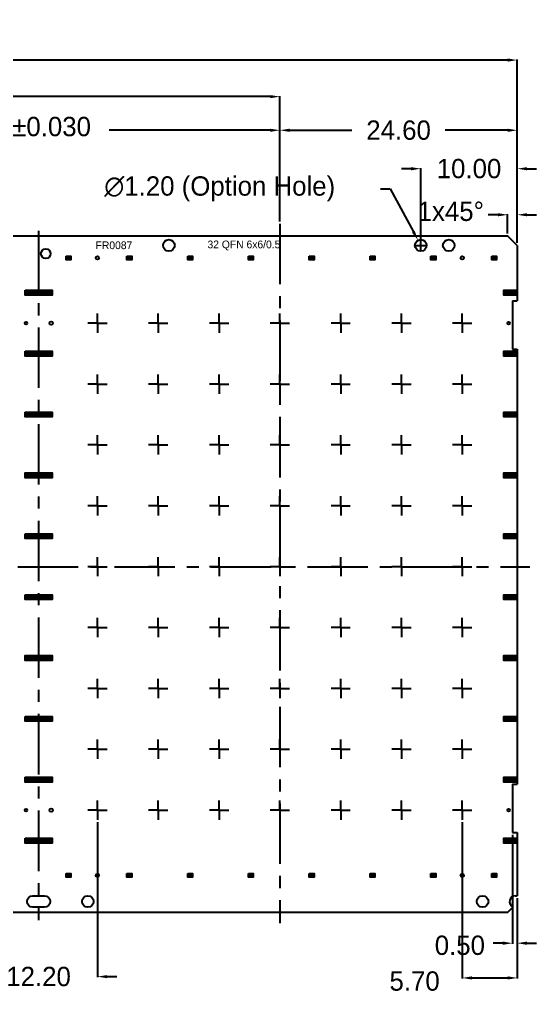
# Model space of a CAD drawing. Extents: x -347 to -72, y -334 to -144.
# Drawn here: x -125.6 to -72, y -244.1 to -143.6 of the extents above; entities that cross this region are included whole.
import ezdxf

# ---------------------------------------------------------------- set-up
doc = ezdxf.new("R2010")
doc.units = 0
doc.header["$LTSCALE"] = 5
doc.header["$MEASUREMENT"] = 0
doc.linetypes.add('CENTER', pattern=[2, 1.25, -0.25, 0.25, -0.25])
doc.layers.get('0').update_dxf_attribs({"linetype": 'CONTINUOUS'})
doc.layers.get('DEFPOINTS').update_dxf_attribs({"linetype": 'CONTINUOUS'})
for name, color, linetype in [('CENTER', 1, 'CENTER'), ('DIM', 3, 'CONTINUOUS'), ('Layer1', 4, 'CONTINUOUS')]:
    doc.layers.add(name, color=color, linetype=linetype)
doc.dimstyles.get("Standard").update_dxf_attribs({"dimtxt": 0.3, "dimasz": 0.2, "dimexe": 0.05, "dimexo": 0.15, "dimgap": 0.05, "dimtad": 0, "dimtoh": 1, "dimdec": 3, "dimdsep": 46, "dimtxsty": 'STANDARD', "dimcen": 0.5, "dimadec": 0, "dimazin": 0, "dimtfac": 1, "dimtdec": 3, "dimtofl": 0, "dimtmove": 0, "dimatfit": 3, "dimfxl": 1, "dimtolj": 1, "dimtzin": 0, "dimarcsym": 0})
doc.dimstyles.new('STANDARD$0', dxfattribs={"dimtxt": 0.18, "dimasz": 0.18, "dimexe": 0.18, "dimexo": 0.0625, "dimgap": 0.09, "dimtad": 0, "dimtih": 1, "dimtoh": 1, "dimdec": 4, "dimzin": 0, "dimdsep": 46, "dimtxsty": 'STANDARD', "dimcen": 0.09, "dimadec": 0, "dimazin": 0, "dimtfac": 1, "dimtdec": 4, "dimtofl": 0, "dimtmove": 0, "dimatfit": 3, "dimfxl": 1, "dimtolj": 1, "dimtzin": 0, "dimarcsym": 0})

# ---------------------------------------------------------------- blocks, each defined once
blk = doc.blocks.new('*D28')
at = {"layer": 'DEFPOINTS', "color": 0, "linetype": 'Continuous', "transparency": 16777216}
for p in [(-103.88, 292.63), (-103.88, 279.47), (96.12, 279.47)]:
    blk.add_point(p, dxfattribs=at)
at = {"layer": 'DIM', "color": 0, "linetype": 'Continuous', "lineweight": -2, "transparency": 16777216}
for p, q in [((-103.88, 279.72), (-103.88, 292.68)), ((-102.88, 292.63), (-28.88, 292.63)), ((95.12, 292.63), (21.12, 292.63)), ((96.12, 279.72), (96.12, 292.68))]:
    blk.add_line(p, q, dxfattribs=at)
at = {"layer": 'DIM', "color": 0, "linetype": 'Continuous', "transparency": 16777216}
for points in [[(-102.88, 292.79), (-102.88, 292.46), (-103.88, 292.63)], [(95.12, 292.79), (95.12, 292.46), (96.12, 292.63)]]:
    blk.add_solid(points, dxfattribs=at)
at = {"layer": 'DIM', "color": 0, "linetype": 'Continuous', "transparency": 16777216, "insert": (-3.88, 292.63), "char_height": 2, "attachment_point": 5}
blk.add_mtext('\\A1;50.00%%p0.030 x 4 = 200.00%%p0.05', dxfattribs=at)
blk = doc.blocks.new('*D29')
at = {"layer": 'DEFPOINTS', "color": 0, "linetype": 'Continuous', "transparency": 16777216}
for p in [(-129.28, 296.41), (-129.28, 277.23), (120.72, 277.24, -2.04)]:
    blk.add_point(p, dxfattribs=at)
at = {"layer": 'DIM', "color": 0, "linetype": 'Continuous', "lineweight": -2, "transparency": 16777216}
for p, q in [((-129.28, 277.48), (-129.28, 296.46)), ((-128.28, 296.41), (-12.61, 296.41)), ((119.72, 296.41), (4.05, 296.41)), ((120.72, 277.49), (120.72, 296.46))]:
    blk.add_line(p, q, dxfattribs=at)
at = {"layer": 'DIM', "color": 0, "linetype": 'Continuous', "transparency": 16777216}
for points in [[(-128.28, 296.58), (-128.28, 296.25), (-129.28, 296.41)], [(119.72, 296.58), (119.72, 296.25), (120.72, 296.41)]]:
    blk.add_solid(points, dxfattribs=at)
at = {"layer": 'DIM', "color": 0, "linetype": 'Continuous', "transparency": 16777216, "insert": (-4.28, 296.41), "char_height": 2, "attachment_point": 5}
blk.add_mtext('\\A1;250.00%%p0.1', dxfattribs=at)
blk = doc.blocks.new('*D37')
at = {"layer": 'DEFPOINTS', "color": 0, "linetype": 'Continuous', "transparency": 16777216}
for p in [(46.12, 289.15), (46.12, 282.47), (96.12, 282.47)]:
    blk.add_point(p, dxfattribs=at)
at = {"layer": 'DIM', "color": 0, "linetype": 'Continuous', "lineweight": -2, "transparency": 16777216}
for p, q in [((46.12, 282.72), (46.12, 289.2)), ((47.12, 289.15), (59.79, 289.15)), ((95.12, 289.15), (78.45, 289.15)), ((96.12, 282.72), (96.12, 289.2))]:
    blk.add_line(p, q, dxfattribs=at)
at = {"layer": 'DIM', "color": 0, "linetype": 'Continuous', "transparency": 16777216}
for points in [[(47.12, 289.31), (47.12, 288.98), (46.12, 289.15)], [(95.12, 289.31), (95.12, 288.98), (96.12, 289.15)]]:
    blk.add_solid(points, dxfattribs=at)
at = {"layer": 'DIM', "color": 0, "linetype": 'Continuous', "transparency": 16777216, "insert": (69.12, 289.52), "char_height": 2, "attachment_point": 5}
blk.add_mtext('\\A1;50.00%%p0.030', dxfattribs=at)
blk = doc.blocks.new('*D40')
at = {"layer": 'DEFPOINTS', "color": 0, "linetype": 'Continuous', "transparency": 16777216}
for p in [(120.72, 289.15), (96.12, 279.47), (120.72, 277.24, -2.04)]:
    blk.add_point(p, dxfattribs=at)
at = {"layer": 'DIM', "color": 0, "linetype": 'Continuous', "lineweight": -2, "transparency": 16777216}
for p, q in [((96.12, 279.72), (96.12, 289.2)), ((97.12, 289.15), (103.59, 289.15)), ((119.72, 289.15), (113.25, 289.15)), ((120.72, 277.49), (120.72, 289.2))]:
    blk.add_line(p, q, dxfattribs=at)
at = {"layer": 'DIM', "color": 0, "linetype": 'Continuous', "transparency": 16777216}
for points in [[(97.12, 289.31), (97.12, 288.98), (96.12, 289.15)], [(119.72, 289.31), (119.72, 288.98), (120.72, 289.15)]]:
    blk.add_solid(points, dxfattribs=at)
at = {"layer": 'DIM', "color": 0, "linetype": 'Continuous', "transparency": 16777216, "insert": (108.42, 289.15), "char_height": 2, "attachment_point": 5}
blk.add_mtext('\\A1;24.60', dxfattribs=at)
blk = doc.blocks.new('*D41')
at = {"layer": 'DEFPOINTS', "color": 0, "linetype": 'Continuous', "transparency": 16777216}
for p in [(110.44, 277.76), (111.01, 276.71)]:
    blk.add_point(p, dxfattribs=at)
at = {"layer": 'DIM', "color": 0, "linetype": 'Continuous', "lineweight": -2, "transparency": 16777216}
for p, q in [((106.55, 283.08), (107.55, 283.08)), ((107.55, 283.08), (109.96, 278.64)), ((110.72, 276.73), (110.72, 277.73)), ((110.22, 277.23), (111.22, 277.23))]:
    blk.add_line(p, q, dxfattribs=at)
at = {"layer": 'DIM', "color": 0, "linetype": 'Continuous', "transparency": 16777216}
blk.add_solid([(110.1, 278.72), (109.81, 278.56), (110.44, 277.76)], dxfattribs=at)
at = {"layer": 'DIM', "color": 0, "linetype": 'Continuous', "transparency": 16777216, "insert": (89.89, 283.08), "char_height": 2, "attachment_point": 5}
blk.add_mtext('\\A1;∅1.20 (Option Hole)', dxfattribs=at)
blk = doc.blocks.new('*D42')
at = {"layer": 'DEFPOINTS', "color": 0, "linetype": 'Continuous', "transparency": 16777216}
for p in [(119.72, 280.4), (119.72, 278.23), (120.72, 277.24, -2.04)]:
    blk.add_point(p, dxfattribs=at)
at = {"layer": 'DIM', "color": 0, "linetype": 'Continuous', "lineweight": -2, "transparency": 16777216}
for p, q in [((119.72, 278.48), (119.72, 280.45)), ((120.72, 277.49), (120.72, 280.45)), ((118.72, 280.4), (117.72, 280.4)), ((121.72, 280.4), (122.72, 280.4))]:
    blk.add_line(p, q, dxfattribs=at)
at = {"layer": 'DIM', "color": 0, "linetype": 'Continuous', "transparency": 16777216}
for points in [[(118.72, 280.57), (118.72, 280.24), (119.72, 280.4)], [(121.72, 280.57), (121.72, 280.24), (120.72, 280.4)]]:
    blk.add_solid(points, dxfattribs=at)
at = {"layer": 'DIM', "color": 0, "linetype": 'Continuous', "transparency": 16777216, "insert": (113.83, 280.75), "char_height": 2, "attachment_point": 5}
blk.add_mtext('\\A1;1x45%%d', dxfattribs=at)
blk = doc.blocks.new('*D49')
at = {"layer": 'DEFPOINTS', "color": 0, "linetype": 'Continuous', "transparency": 16777216}
for p in [(65.02, 217.78), (77.22, 217.78), (77.22, 201.56)]:
    blk.add_point(p, dxfattribs=at)
at = {"layer": 'DIM', "color": 0, "linetype": 'Continuous', "lineweight": -2, "transparency": 16777216}
for p, q in [((65.02, 217.53), (65.02, 201.51)), ((77.22, 217.53), (77.22, 201.51)), ((64.02, 201.56), (63.02, 201.56)), ((78.22, 201.56), (79.22, 201.56))]:
    blk.add_line(p, q, dxfattribs=at)
at = {"layer": 'DIM', "color": 0, "linetype": 'Continuous', "transparency": 16777216}
for points in [[(64.02, 201.72), (64.02, 201.39), (65.02, 201.56)], [(78.22, 201.72), (78.22, 201.39), (77.22, 201.56)]]:
    blk.add_solid(points, dxfattribs=at)
at = {"layer": 'DIM', "color": 0, "linetype": 'Continuous', "transparency": 16777216, "insert": (71.12, 201.56), "char_height": 2, "attachment_point": 5}
blk.add_mtext('\\A1;12.20', dxfattribs=at)
blk = doc.blocks.new('*D50')
at = {"layer": 'DEFPOINTS', "color": 0, "linetype": 'Continuous', "transparency": 16777216}
for p in [(115.02, 217.78), (120.72, 209.93), (120.72, 201.42)]:
    blk.add_point(p, dxfattribs=at)
at = {"layer": 'DIM', "color": 0, "linetype": 'Continuous', "lineweight": -2, "transparency": 16777216}
for p, q in [((115.02, 217.53), (115.02, 201.37)), ((120.72, 209.68), (120.72, 201.37)), ((116.02, 201.42), (119.72, 201.42))]:
    blk.add_line(p, q, dxfattribs=at)
at = {"layer": 'DIM', "color": 0, "linetype": 'Continuous', "transparency": 16777216}
for points in [[(116.02, 201.59), (116.02, 201.26), (115.02, 201.42)], [(119.72, 201.59), (119.72, 201.26), (120.72, 201.42)]]:
    blk.add_solid(points, dxfattribs=at)
at = {"layer": 'DIM', "color": 0, "linetype": 'Continuous', "transparency": 16777216, "insert": (110.08, 201.09), "char_height": 2, "attachment_point": 5}
blk.add_mtext('\\A1;5.70', dxfattribs=at)
blk = doc.blocks.new('*D59')
at = {"layer": 'DEFPOINTS', "color": 0, "linetype": 'Continuous', "transparency": 16777216}
for p in [(120.22, 216.48), (120.72, 209.93), (120.72, 205.02)]:
    blk.add_point(p, dxfattribs=at)
at = {"layer": 'DIM', "color": 0, "linetype": 'Continuous', "lineweight": -2, "transparency": 16777216}
for p, q in [((120.22, 216.23), (120.22, 204.97)), ((120.72, 209.68), (120.72, 204.97)), ((119.22, 205.02), (118.22, 205.02)), ((121.72, 205.02), (122.72, 205.02))]:
    blk.add_line(p, q, dxfattribs=at)
at = {"layer": 'DIM', "color": 0, "linetype": 'Continuous', "transparency": 16777216}
for points in [[(119.22, 205.19), (119.22, 204.85), (120.22, 205.02)], [(121.72, 205.19), (121.72, 204.85), (120.72, 205.02)]]:
    blk.add_solid(points, dxfattribs=at)
at = {"layer": 'DIM', "color": 0, "linetype": 'Continuous', "transparency": 16777216, "insert": (114.77, 204.79), "char_height": 2, "attachment_point": 5}
blk.add_mtext('\\A1;0.50', dxfattribs=at)
blk = doc.blocks.new('*D63')
at = {"layer": 'DEFPOINTS', "color": 0, "linetype": 'Continuous', "transparency": 16777216}
for p in [(110.72, 285.17), (110.72, 277.23), (120.72, 277.24)]:
    blk.add_point(p, dxfattribs=at)
at = {"layer": 'DIM', "color": 0, "linetype": 'Continuous', "lineweight": -2, "transparency": 16777216}
for p, q in [((109.72, 285.17), (108.72, 285.17)), ((110.72, 277.48), (110.72, 285.22)), ((120.72, 277.49), (120.72, 285.22)), ((121.72, 285.17), (122.72, 285.17))]:
    blk.add_line(p, q, dxfattribs=at)
at = {"layer": 'DIM', "color": 0, "linetype": 'Continuous', "transparency": 16777216}
for points in [[(109.72, 285.33), (109.72, 285), (110.72, 285.17)], [(121.72, 285.33), (121.72, 285), (120.72, 285.17)]]:
    blk.add_solid(points, dxfattribs=at)
at = {"layer": 'DIM', "color": 0, "linetype": 'Continuous', "transparency": 16777216, "insert": (115.72, 285.17), "char_height": 2, "attachment_point": 5}
blk.add_mtext('\\A1;10.00', dxfattribs=at)

msp = doc.modelspace()

# ---------------------------------------------------------------- hatches: boundary and pattern name
at = {"layer": 'Layer1'}
h = msp.add_hatch(dxfattribs=at)
h.set_pattern_fill('ANSI31', color=256, angle=180, style=0)
h.set_pattern_definition([(225, (200, 0.033), (0.088388348, -0.088388348), [])])
h.paths.add_polyline_path([(-120.2408, -168.4906), (-120.2408, -168.0906), (-120.7408, -168.0906), (-120.7408, -168.4906)])
h.paths.add_polyline_path([(-113.9408, -168.4906), (-113.9408, -168.0906), (-114.4408, -168.0906), (-114.4408, -168.4906)])
h.paths.add_polyline_path([(-108.1408, -168.0906), (-108.1408, -168.4906), (-107.6408, -168.4906), (-107.6408, -168.0906)])
h.paths.add_polyline_path([(-101.8408, -168.4906), (-101.3408, -168.4906), (-101.3408, -168.0906), (-101.8408, -168.0906)])
h.paths.add_polyline_path([(-95.0408, -168.4906), (-95.0408, -168.0906), (-95.5408, -168.0906), (-95.5408, -168.4906)])
h.paths.add_polyline_path([(-89.2408, -168.4906), (-88.7408, -168.4906), (-88.7408, -168.0906), (-89.2408, -168.0906)])
h.paths.add_polyline_path([(-82.4408, -168.0906), (-82.9408, -168.0906), (-82.9408, -168.4906), (-82.4408, -168.4906)])
h.paths.add_polyline_path([(-76.6408, -168.4906), (-76.1408, -168.4906), (-76.1408, -168.0906), (-76.6408, -168.0906)])
h = msp.add_hatch(dxfattribs=at)
h.set_pattern_fill('ANSI31', color=256, angle=180, style=0)
h.set_pattern_definition([(225, (150, 0.033), (0.088388348, -0.088388348), [])])
h.paths.add_polyline_path([(-122.1908, -228.8406), (-122.1908, -228.3406), (-124.992, -228.3406), (-124.992, -228.8406)])
h.paths.add_polyline_path([(-122.1908, -222.5406), (-122.1908, -222.0406), (-124.992, -222.0406), (-124.992, -222.5406)])
h.paths.add_polyline_path([(-124.992, -215.7406), (-124.992, -216.2406), (-122.1908, -216.2406), (-122.1908, -215.7406)])
h.paths.add_polyline_path([(-122.1908, -209.9406), (-122.1908, -209.4406), (-124.992, -209.4406), (-124.992, -209.9406)])
h.paths.add_polyline_path([(-122.1908, -203.6406), (-122.1908, -203.1406), (-124.992, -203.1406), (-124.992, -203.6406)])
h.paths.add_polyline_path([(-122.1908, -197.3406), (-122.1908, -196.8406), (-124.992, -196.8406), (-124.992, -197.3406)])
h.paths.add_polyline_path([(-122.1908, -191.0406), (-122.1908, -190.5406), (-124.992, -190.5406), (-124.992, -191.0406)])
h.paths.add_polyline_path([(-122.1908, -184.7406), (-122.1908, -184.2406), (-124.992, -184.2406), (-124.992, -184.7406)])
h.paths.add_polyline_path([(-122.1908, -178.4406), (-122.1908, -177.9406), (-124.992, -177.9406), (-124.992, -178.4406)])
h.paths.add_polyline_path([(-124.992, -171.6406), (-124.992, -172.1406), (-122.1908, -172.1406), (-122.1908, -171.6406)])
h = msp.add_hatch(dxfattribs=at)
h.set_pattern_fill('ANSI31', color=256, angle=180, style=0)
h.set_pattern_definition([(225, (199.6, 0.033), (0.088388348, -0.088388348), [])])
h.paths.add_polyline_path([(-73.9908, -172.1406), (-73.9908, -171.6406), (-75.392, -171.6406), (-75.392, -172.1406)])
h.paths.add_polyline_path([(-73.9908, -178.4406), (-73.9908, -177.9406), (-75.392, -177.9406), (-75.392, -178.4406)])
h.paths.add_polyline_path([(-73.9908, -184.7406), (-73.9908, -184.2406), (-75.392, -184.2406), (-75.392, -184.7406)])
h.paths.add_polyline_path([(-73.9908, -191.0406), (-73.9908, -190.5406), (-75.392, -190.5406), (-75.392, -191.0406)])
h.paths.add_polyline_path([(-73.9908, -197.3406), (-73.9908, -196.8406), (-75.392, -196.8406), (-75.392, -197.3406)])
h.paths.add_polyline_path([(-73.9908, -203.6406), (-73.9908, -203.1406), (-75.392, -203.1406), (-75.392, -203.6406)])
h.paths.add_polyline_path([(-73.9908, -209.9406), (-73.9908, -209.4406), (-75.392, -209.4406), (-75.392, -209.9406)])
h.paths.add_polyline_path([(-73.9908, -216.2406), (-73.9908, -215.7406), (-75.392, -215.7406), (-75.392, -216.2406)])
h.paths.add_polyline_path([(-73.9908, -222.5406), (-73.9908, -222.0406), (-75.392, -222.0406), (-75.392, -222.5406)])
h.paths.add_polyline_path([(-73.9908, -228.8406), (-73.9908, -228.3406), (-75.392, -228.3406), (-75.392, -228.8406)])
h = msp.add_hatch(dxfattribs=at)
h.set_pattern_fill('ANSI31', color=256, angle=180, style=0)
h.set_pattern_definition([(225, (200, -63.867), (0.088388348, -0.088388348), [])])
h.paths.add_polyline_path([(-120.2408, -232.3906), (-120.2408, -231.9906), (-120.7408, -231.9906), (-120.7408, -232.3906)])
h.paths.add_polyline_path([(-113.9408, -232.3906), (-113.9408, -231.9906), (-114.4408, -231.9906), (-114.4408, -232.3906)])
h.paths.add_polyline_path([(-108.1408, -231.9906), (-108.1408, -232.3906), (-107.6408, -232.3906), (-107.6408, -231.9906)])
h.paths.add_polyline_path([(-101.8408, -232.3906), (-101.3408, -232.3906), (-101.3408, -231.9906), (-101.8408, -231.9906)])
h.paths.add_polyline_path([(-95.0408, -232.3906), (-95.0408, -231.9906), (-95.5408, -231.9906), (-95.5408, -232.3906)])
h.paths.add_polyline_path([(-89.2408, -232.3906), (-88.7408, -232.3906), (-88.7408, -231.9906), (-89.2408, -231.9906)])
h.paths.add_polyline_path([(-82.4408, -231.9906), (-82.9408, -231.9906), (-82.9408, -232.3906), (-82.4408, -232.3906)])
h.paths.add_polyline_path([(-76.6408, -232.3906), (-76.1408, -232.3906), (-76.1408, -231.9906), (-76.6408, -231.9906)])

# ---------------------------------------------------------------- linework, layer by layer
for p, q in [((-322.9908, -165.9906), (-74.9895, -165.9906)), ((-73.9908, -166.9894), (-74.9895, -165.9906)), ((-73.9908, -166.9894), (-73.9908, -172.7406)), ((-74.4908, -172.7406), (-73.9908, -172.7406)), ((-74.4908, -172.7406), (-74.4908, -177.7406)), ((-74.4908, -177.7406), (-73.9908, -177.7406)), ((-73.9908, -177.7406), (-73.9908, -222.7406)), ((-74.4908, -222.7406), (-74.4908, -227.7406)), ((-74.4908, -222.7406), (-73.9908, -222.7406)), ((-74.4908, -227.7406), (-73.9908, -227.7406)), ((-73.9908, -227.7406), (-73.9908, -234.2906)), ((-74.1908, -234.2906), (-73.9908, -234.2906)), ((-322.1943, -235.9906), (-74.9872, -235.9906)), ((-74.9872, -235.9906), (-74.4352, -235.4386))]:
    msp.add_line(p, q)
msp.add_lwpolyline([(-122.9908, -234.2906, -1), (-122.9908, -235.4906), (-124.1908, -235.4906, -1), (-124.1908, -234.2906)], format="xyb", close=True)
for centre, radius in [((-110.0908, -166.9906), 0.6), ((-83.9908, -166.9906), 0.6), ((-81.0908, -166.9906), 0.6), ((-122.8408, -167.8406), 0.5), ((-117.4908, -168.2906), 0.175), ((-79.6908, -168.2906), 0.175), ((-122.2908, -175.0406), 0.185), ((-124.8908, -175.0406), 0.125), ((-74.8908, -175.0406), 0.125), ((-124.8908, -225.4406), 0.125), ((-122.2908, -225.4406), 0.185), ((-74.8908, -225.4406), 0.125), ((-117.4908, -232.1906), 0.175), ((-79.6908, -232.1906), 0.175), ((-118.4908, -234.8906), 0.6), ((-77.5908, -234.8906), 0.6)]:
    msp.add_circle(centre, radius)
msp.add_arc((-74.1908, -234.8906), 0.6, 90, 245.9607)
at = {"layer": 'CENTER'}
for p, q in [((-98.5908, -164.7509), (-98.5908, -237.1248)), ((-123.5908, -165.4875), (-123.5908, -236.8193)), ((-117.4908, -175.0406), (-117.4908, -174.0406)), ((-111.1908, -175.0406), (-111.1908, -174.0406)), ((-104.8908, -175.0406), (-104.8908, -174.0406)), ((-98.5908, -175.0406), (-98.5908, -174.0406)), ((-92.2908, -175.0406), (-92.2908, -174.0406)), ((-85.9908, -175.0406), (-85.9908, -174.0406)), ((-79.6908, -175.0406), (-79.6908, -174.0406)), ((-117.4908, -175.0406), (-118.4908, -175.0406)), ((-117.4908, -175.0406), (-116.4908, -175.0406)), ((-117.4908, -175.0406), (-117.4908, -176.0406)), ((-111.1908, -175.0406), (-112.1908, -175.0406)), ((-111.1908, -175.0406), (-111.1908, -176.0406)), ((-111.1908, -175.0406), (-110.1908, -175.0406)), ((-104.8908, -175.0406), (-105.8908, -175.0406)), ((-104.8908, -175.0406), (-103.8908, -175.0406)), ((-104.8908, -175.0406), (-104.8908, -176.0406)), ((-98.5908, -175.0406), (-99.5908, -175.0406)), ((-98.5908, -175.0406), (-98.5908, -176.0406)), ((-98.5908, -175.0406), (-97.5908, -175.0406)), ((-92.2908, -175.0406), (-93.2908, -175.0406)), ((-92.2908, -175.0406), (-91.2908, -175.0406)), ((-92.2908, -175.0406), (-92.2908, -176.0406)), ((-85.9908, -175.0406), (-86.9908, -175.0406)), ((-85.9908, -175.0406), (-84.9908, -175.0406)), ((-85.9908, -175.0406), (-85.9908, -176.0406)), ((-79.6908, -175.0406), (-80.6908, -175.0406)), ((-79.6908, -175.0406), (-78.6908, -175.0406)), ((-79.6908, -175.0406), (-79.6908, -176.0406)), ((-117.4908, -181.3406), (-117.4908, -180.3406)), ((-111.1908, -181.3406), (-111.1908, -180.3406)), ((-104.8908, -181.3406), (-104.8908, -180.3406)), ((-98.5908, -181.3406), (-98.5908, -180.3406)), ((-92.2908, -181.3406), (-92.2908, -180.3406)), ((-85.9908, -181.3406), (-85.9908, -180.3406)), ((-79.6908, -181.3406), (-79.6908, -180.3406)), ((-117.4908, -181.3406), (-118.4908, -181.3406)), ((-117.4908, -181.3406), (-117.4908, -182.3406)), ((-117.4908, -181.3406), (-116.4908, -181.3406)), ((-111.1908, -181.3406), (-112.1908, -181.3406)), ((-111.1908, -181.3406), (-111.1908, -182.3406)), ((-111.1908, -181.3406), (-110.1908, -181.3406)), ((-104.8908, -181.3406), (-105.8908, -181.3406)), ((-104.8908, -181.3406), (-104.8908, -182.3406)), ((-104.8908, -181.3406), (-103.8908, -181.3406)), ((-98.5908, -181.3406), (-99.5908, -181.3406)), ((-98.5908, -181.3406), (-97.5908, -181.3406)), ((-98.5908, -181.3406), (-98.5908, -182.3406)), ((-92.2908, -181.3406), (-93.2908, -181.3406)), ((-92.2908, -181.3406), (-92.2908, -182.3406)), ((-92.2908, -181.3406), (-91.2908, -181.3406)), ((-85.9908, -181.3406), (-86.9908, -181.3406)), ((-85.9908, -181.3406), (-85.9908, -182.3406)), ((-85.9908, -181.3406), (-84.9908, -181.3406)), ((-79.6908, -181.3406), (-80.6908, -181.3406)), ((-79.6908, -181.3406), (-79.6908, -182.3406)), ((-79.6908, -181.3406), (-78.6908, -181.3406)), ((-117.4908, -187.6406), (-117.4908, -186.6406)), ((-111.1908, -187.6406), (-111.1908, -186.6406)), ((-104.8908, -187.6406), (-104.8908, -186.6406)), ((-98.5908, -187.6406), (-98.5908, -186.6406)), ((-92.2908, -187.6406), (-92.2908, -186.6406)), ((-85.9908, -187.6406), (-85.9908, -186.6406)), ((-79.6908, -187.6406), (-79.6908, -186.6406)), ((-117.4908, -187.6406), (-118.4908, -187.6406)), ((-117.4908, -187.6406), (-117.4908, -188.6406)), ((-117.4908, -187.6406), (-116.4908, -187.6406)), ((-111.1908, -187.6406), (-112.1908, -187.6406)), ((-111.1908, -187.6406), (-111.1908, -188.6406)), ((-111.1908, -187.6406), (-110.1908, -187.6406)), ((-104.8908, -187.6406), (-105.8908, -187.6406)), ((-104.8908, -187.6406), (-104.8908, -188.6406)), ((-104.8908, -187.6406), (-103.8908, -187.6406)), ((-98.5908, -187.6406), (-99.5908, -187.6406)), ((-98.5908, -187.6406), (-98.5908, -188.6406)), ((-98.5908, -187.6406), (-97.5908, -187.6406)), ((-92.2908, -187.6406), (-93.2908, -187.6406)), ((-92.2908, -187.6406), (-92.2908, -188.6406)), ((-92.2908, -187.6406), (-91.2908, -187.6406)), ((-85.9908, -187.6406), (-86.9908, -187.6406)), ((-85.9908, -187.6406), (-85.9908, -188.6406)), ((-85.9908, -187.6406), (-84.9908, -187.6406)), ((-79.6908, -187.6406), (-80.6908, -187.6406)), ((-79.6908, -187.6406), (-79.6908, -188.6406)), ((-79.6908, -187.6406), (-78.6908, -187.6406)), ((-117.4908, -193.9406), (-117.4908, -192.9406)), ((-111.1908, -193.9406), (-111.1908, -192.9406)), ((-104.8908, -193.9406), (-104.8908, -192.9406)), ((-98.5908, -193.9406), (-98.5908, -192.9406)), ((-92.2908, -193.9406), (-92.2908, -192.9406)), ((-85.9908, -193.9406), (-85.9908, -192.9406)), ((-79.6908, -193.9406), (-79.6908, -192.9406)), ((-117.4908, -193.9406), (-118.4908, -193.9406)), ((-117.4908, -193.9406), (-117.4908, -194.9406)), ((-117.4908, -193.9406), (-116.4908, -193.9406)), ((-111.1908, -193.9406), (-112.1908, -193.9406)), ((-111.1908, -193.9406), (-111.1908, -194.9406)), ((-111.1908, -193.9406), (-110.1908, -193.9406)), ((-104.8908, -193.9406), (-105.8908, -193.9406)), ((-104.8908, -193.9406), (-104.8908, -194.9406)), ((-104.8908, -193.9406), (-103.8908, -193.9406)), ((-98.5908, -193.9406), (-99.5908, -193.9406)), ((-98.5908, -193.9406), (-98.5908, -194.9406)), ((-98.5908, -193.9406), (-97.5908, -193.9406)), ((-92.2908, -193.9406), (-93.2908, -193.9406)), ((-92.2908, -193.9406), (-92.2908, -194.9406)), ((-92.2908, -193.9406), (-91.2908, -193.9406)), ((-85.9908, -193.9406), (-86.9908, -193.9406)), ((-85.9908, -193.9406), (-85.9908, -194.9406)), ((-85.9908, -193.9406), (-84.9908, -193.9406)), ((-79.6908, -193.9406), (-80.6908, -193.9406)), ((-79.6908, -193.9406), (-79.6908, -194.9406)), ((-79.6908, -193.9406), (-78.6908, -193.9406)), ((-117.4908, -200.2406), (-117.4908, -199.2406)), ((-111.1908, -200.2406), (-111.1908, -199.2406)), ((-104.8908, -200.2406), (-104.8908, -199.2406)), ((-98.5908, -200.2406), (-98.5908, -199.2406)), ((-92.2908, -200.2406), (-92.2908, -199.2406)), ((-85.9908, -200.2406), (-85.9908, -199.2406)), ((-79.6908, -200.2406), (-79.6908, -199.2406)), ((-325.7267, -200.2406), (-72.6932, -200.2406)), ((-117.4908, -200.2406), (-118.4908, -200.2406)), ((-117.4908, -200.2406), (-116.4908, -200.2406)), ((-117.4908, -200.2406), (-117.4908, -201.2406)), ((-111.1908, -200.2406), (-112.1908, -200.2406)), ((-111.1908, -200.2406), (-111.1908, -201.2406)), ((-111.1908, -200.2406), (-110.1908, -200.2406)), ((-104.8908, -200.2406), (-105.8908, -200.2406)), ((-104.8908, -200.2406), (-103.8908, -200.2406)), ((-104.8908, -200.2406), (-104.8908, -201.2406)), ((-98.5908, -200.2406), (-99.5908, -200.2406)), ((-98.5908, -200.2406), (-97.5908, -200.2406)), ((-98.5908, -200.2406), (-98.5908, -201.2406)), ((-92.2908, -200.2406), (-93.2908, -200.2406)), ((-92.2908, -200.2406), (-92.2908, -201.2406)), ((-92.2908, -200.2406), (-91.2908, -200.2406)), ((-85.9908, -200.2406), (-86.9908, -200.2406)), ((-85.9908, -200.2406), (-85.9908, -201.2406)), ((-85.9908, -200.2406), (-84.9908, -200.2406)), ((-79.6908, -200.2406), (-80.6908, -200.2406)), ((-79.6908, -200.2406), (-79.6908, -201.2406)), ((-79.6908, -200.2406), (-78.6908, -200.2406)), ((-117.4908, -206.5406), (-117.4908, -205.5406)), ((-111.1908, -206.5406), (-111.1908, -205.5406)), ((-104.8908, -206.5406), (-104.8908, -205.5406)), ((-98.5908, -206.5406), (-98.5908, -205.5406)), ((-92.2908, -206.5406), (-92.2908, -205.5406)), ((-85.9908, -206.5406), (-85.9908, -205.5406)), ((-79.6908, -206.5406), (-79.6908, -205.5406)), ((-117.4908, -206.5406), (-118.4908, -206.5406)), ((-117.4908, -206.5406), (-117.4908, -207.5406)), ((-117.4908, -206.5406), (-116.4908, -206.5406)), ((-111.1908, -206.5406), (-112.1908, -206.5406)), ((-111.1908, -206.5406), (-111.1908, -207.5406)), ((-111.1908, -206.5406), (-110.1908, -206.5406)), ((-104.8908, -206.5406), (-105.8908, -206.5406)), ((-104.8908, -206.5406), (-104.8908, -207.5406)), ((-104.8908, -206.5406), (-103.8908, -206.5406)), ((-98.5908, -206.5406), (-99.5908, -206.5406)), ((-98.5908, -206.5406), (-97.5908, -206.5406)), ((-98.5908, -206.5406), (-98.5908, -207.5406)), ((-92.2908, -206.5406), (-93.2908, -206.5406)), ((-92.2908, -206.5406), (-91.2908, -206.5406)), ((-92.2908, -206.5406), (-92.2908, -207.5406)), ((-85.9908, -206.5406), (-86.9908, -206.5406)), ((-85.9908, -206.5406), (-84.9908, -206.5406)), ((-85.9908, -206.5406), (-85.9908, -207.5406)), ((-79.6908, -206.5406), (-80.6908, -206.5406)), ((-79.6908, -206.5406), (-78.6908, -206.5406)), ((-79.6908, -206.5406), (-79.6908, -207.5406)), ((-117.4908, -212.8406), (-117.4908, -211.8406)), ((-111.1908, -212.8406), (-111.1908, -211.8406)), ((-104.8908, -212.8406), (-104.8908, -211.8406)), ((-98.5908, -212.8406), (-98.5908, -211.8406)), ((-92.2908, -212.8406), (-92.2908, -211.8406)), ((-85.9908, -212.8406), (-85.9908, -211.8406)), ((-79.6908, -212.8406), (-79.6908, -211.8406)), ((-117.4908, -212.8406), (-118.4908, -212.8406)), ((-117.4908, -212.8406), (-117.4908, -213.8406)), ((-117.4908, -212.8406), (-116.4908, -212.8406)), ((-111.1908, -212.8406), (-112.1908, -212.8406)), ((-111.1908, -212.8406), (-111.1908, -213.8406)), ((-111.1908, -212.8406), (-110.1908, -212.8406)), ((-104.8908, -212.8406), (-105.8908, -212.8406)), ((-104.8908, -212.8406), (-104.8908, -213.8406)), ((-104.8908, -212.8406), (-103.8908, -212.8406)), ((-98.5908, -212.8406), (-99.5908, -212.8406)), ((-98.5908, -212.8406), (-97.5908, -212.8406)), ((-98.5908, -212.8406), (-98.5908, -213.8406)), ((-92.2908, -212.8406), (-93.2908, -212.8406)), ((-92.2908, -212.8406), (-91.2908, -212.8406)), ((-92.2908, -212.8406), (-92.2908, -213.8406)), ((-85.9908, -212.8406), (-86.9908, -212.8406)), ((-85.9908, -212.8406), (-84.9908, -212.8406)), ((-85.9908, -212.8406), (-85.9908, -213.8406)), ((-79.6908, -212.8406), (-80.6908, -212.8406)), ((-79.6908, -212.8406), (-78.6908, -212.8406)), ((-79.6908, -212.8406), (-79.6908, -213.8406)), ((-117.4908, -219.1406), (-117.4908, -218.1406)), ((-111.1908, -219.1406), (-111.1908, -218.1406)), ((-104.8908, -219.1406), (-104.8908, -218.1406)), ((-98.5908, -219.1406), (-98.5908, -218.1406)), ((-92.2908, -219.1406), (-92.2908, -218.1406)), ((-85.9908, -219.1406), (-85.9908, -218.1406)), ((-79.6908, -219.1406), (-79.6908, -218.1406)), ((-117.4908, -219.1406), (-118.4908, -219.1406)), ((-117.4908, -219.1406), (-117.4908, -220.1406)), ((-117.4908, -219.1406), (-116.4908, -219.1406)), ((-111.1908, -219.1406), (-112.1908, -219.1406)), ((-111.1908, -219.1406), (-111.1908, -220.1406)), ((-111.1908, -219.1406), (-110.1908, -219.1406)), ((-104.8908, -219.1406), (-105.8908, -219.1406)), ((-104.8908, -219.1406), (-104.8908, -220.1406)), ((-104.8908, -219.1406), (-103.8908, -219.1406)), ((-98.5908, -219.1406), (-99.5908, -219.1406)), ((-98.5908, -219.1406), (-97.5908, -219.1406)), ((-98.5908, -219.1406), (-98.5908, -220.1406)), ((-92.2908, -219.1406), (-93.2908, -219.1406)), ((-92.2908, -219.1406), (-91.2908, -219.1406)), ((-92.2908, -219.1406), (-92.2908, -220.1406)), ((-85.9908, -219.1406), (-86.9908, -219.1406)), ((-85.9908, -219.1406), (-84.9908, -219.1406)), ((-85.9908, -219.1406), (-85.9908, -220.1406)), ((-79.6908, -219.1406), (-80.6908, -219.1406)), ((-79.6908, -219.1406), (-78.6908, -219.1406)), ((-79.6908, -219.1406), (-79.6908, -220.1406)), ((-117.4908, -225.4406), (-117.4908, -224.4406)), ((-111.1908, -225.4406), (-111.1908, -224.4406)), ((-104.8908, -225.4406), (-104.8908, -224.4406)), ((-98.5908, -225.4406), (-98.5908, -224.4406)), ((-92.2908, -225.4406), (-92.2908, -224.4406)), ((-85.9908, -225.4406), (-85.9908, -224.4406)), ((-79.6908, -225.4406), (-79.6908, -224.4406)), ((-117.4908, -225.4406), (-118.4908, -225.4406)), ((-117.4908, -225.4406), (-117.4908, -226.4406)), ((-117.4908, -225.4406), (-116.4908, -225.4406)), ((-111.1908, -225.4406), (-112.1908, -225.4406)), ((-111.1908, -225.4406), (-111.1908, -226.4406)), ((-111.1908, -225.4406), (-110.1908, -225.4406)), ((-104.8908, -225.4406), (-105.8908, -225.4406)), ((-104.8908, -225.4406), (-104.8908, -226.4406)), ((-104.8908, -225.4406), (-103.8908, -225.4406)), ((-98.5908, -225.4406), (-99.5908, -225.4406)), ((-98.5908, -225.4406), (-98.5908, -226.4406)), ((-98.5908, -225.4406), (-97.5908, -225.4406)), ((-92.2908, -225.4406), (-93.2908, -225.4406)), ((-92.2908, -225.4406), (-92.2908, -226.4406)), ((-92.2908, -225.4406), (-91.2908, -225.4406)), ((-85.9908, -225.4406), (-86.9908, -225.4406)), ((-85.9908, -225.4406), (-85.9908, -226.4406)), ((-85.9908, -225.4406), (-84.9908, -225.4406)), ((-79.6908, -225.4406), (-80.6908, -225.4406)), ((-79.6908, -225.4406), (-79.6908, -226.4406)), ((-79.6908, -225.4406), (-78.6908, -225.4406))]:
    msp.add_line(p, q, dxfattribs=at)
at = {"layer": 'Layer1'}
for points in [[(-120.7408, -168.0906), (-120.2408, -168.0906), (-120.2408, -168.4906), (-120.7408, -168.4906)], [(-114.4408, -168.0906), (-113.9408, -168.0906), (-113.9408, -168.4906), (-114.4408, -168.4906)], [(-108.1408, -168.0906), (-107.6408, -168.0906), (-107.6408, -168.4906), (-108.1408, -168.4906)], [(-101.8408, -168.0906), (-101.3408, -168.0906), (-101.3408, -168.4906), (-101.8408, -168.4906)], [(-95.5408, -168.0906), (-95.0408, -168.0906), (-95.0408, -168.4906), (-95.5408, -168.4906)], [(-89.2408, -168.0906), (-88.7408, -168.0906), (-88.7408, -168.4906), (-89.2408, -168.4906)], [(-82.9408, -168.0906), (-82.4408, -168.0906), (-82.4408, -168.4906), (-82.9408, -168.4906)], [(-76.6408, -168.0906), (-76.1408, -168.0906), (-76.1408, -168.4906), (-76.6408, -168.4906)], [(-124.992, -171.6406), (-122.1908, -171.6406), (-122.1908, -172.1406), (-124.992, -172.1406)], [(-124.992, -177.9406), (-122.1908, -177.9406), (-122.1908, -178.4406), (-124.992, -178.4406)], [(-124.992, -184.2406), (-122.1908, -184.2406), (-122.1908, -184.7406), (-124.992, -184.7406)], [(-122.1908, -190.5406), (-122.1908, -190.5406), (-122.1908, -191.0406), (-124.992, -191.0406), (-124.992, -191.0406), (-124.992, -190.5406)], [(-124.992, -196.8406), (-122.1908, -196.8406), (-122.1908, -197.3406), (-124.992, -197.3406)], [(-124.992, -203.1406), (-122.1908, -203.1406), (-122.1908, -203.6406), (-124.992, -203.6406)], [(-122.1908, -209.4406), (-122.1908, -209.4406), (-122.1908, -209.9406), (-124.992, -209.9406), (-124.992, -209.9406), (-124.992, -209.4406)], [(-124.992, -215.7406), (-122.1908, -215.7406), (-122.1908, -216.2406), (-124.992, -216.2406)], [(-124.992, -222.0406), (-122.1908, -222.0406), (-122.1908, -222.5406), (-124.992, -222.5406)], [(-124.992, -228.3406), (-122.1908, -228.3406), (-122.1908, -228.8406), (-124.992, -228.8406)], [(-120.7408, -231.9906), (-120.2408, -231.9906), (-120.2408, -232.3906), (-120.7408, -232.3906)], [(-114.4408, -231.9906), (-113.9408, -231.9906), (-113.9408, -232.3906), (-114.4408, -232.3906)], [(-108.1408, -231.9906), (-107.6408, -231.9906), (-107.6408, -232.3906), (-108.1408, -232.3906)], [(-101.8408, -231.9906), (-101.3408, -231.9906), (-101.3408, -232.3906), (-101.8408, -232.3906)], [(-95.5408, -231.9906), (-95.0408, -231.9906), (-95.0408, -232.3906), (-95.5408, -232.3906)], [(-89.2408, -231.9906), (-88.7408, -231.9906), (-88.7408, -232.3906), (-89.2408, -232.3906)], [(-82.9408, -231.9906), (-82.4408, -231.9906), (-82.4408, -232.3906), (-82.9408, -232.3906)], [(-76.6408, -231.9906), (-76.1408, -231.9906), (-76.1408, -232.3906), (-76.6408, -232.3906)]]:
    msp.add_lwpolyline(points, close=True, dxfattribs=at)
for points in [[(-73.9908, -172.1406), (-75.392, -172.1406), (-75.392, -171.6406), (-73.9908, -171.6406)], [(-73.9908, -178.4406), (-75.392, -178.4406), (-75.392, -177.9406), (-73.9908, -177.9406)], [(-73.9908, -184.7406), (-75.392, -184.7406), (-75.392, -184.2406), (-73.9908, -184.2406)], [(-73.9908, -191.0406), (-75.392, -191.0406), (-75.392, -191.0406), (-75.392, -190.5406), (-73.9908, -190.5406)], [(-73.9908, -197.3406), (-75.392, -197.3406), (-75.392, -196.8406), (-73.9908, -196.8406)], [(-73.9908, -203.6406), (-75.392, -203.6406), (-75.392, -203.1406), (-73.9908, -203.1406)], [(-73.9908, -209.9406), (-75.392, -209.9406), (-75.392, -209.9406), (-75.392, -209.4406), (-73.9908, -209.4406)], [(-73.9908, -216.2406), (-75.392, -216.2406), (-75.392, -215.7406), (-73.9796, -215.7406)], [(-73.9908, -222.5406), (-75.392, -222.5406), (-75.392, -222.0406), (-73.9908, -222.0406)], [(-73.9908, -228.8406), (-75.392, -228.8406), (-75.392, -228.3406), (-73.9908, -228.3406)]]:
    msp.add_lwpolyline(points, dxfattribs=at)

# ---------------------------------------------------------------- texts
at = {"linetype": 'Continuous'}
for s, p in [('FR0087', (-117.6849, -167.3798)), ('32 QFN 6x6/0.5', (-106.0883, -167.2906))]:
    msp.add_text(s, height=0.8, dxfattribs=at).set_placement(p)

# ---------------------------------------------------------------- dimensions: what is measured, and where the dimension line sits
at = {"layer": 'DIM', "linetype": 'Continuous'}
for base, p1, p2, text, picture, middle in [((-298.5908, -151.599), (-98.5908, -164.7509), (-298.5908, -164.7509), '50.00%%p0.030 x 4 = <>.00%%p0.05', '*D28', (-198.5908, -151.599)), ((-323.9908, -147.8107), (-73.9908, -166.9894, -2.0357), (-323.9908, -166.9906), '<>.00%%p0.1', '*D29', (-198.9908, -147.8107))]:
    dim = msp.add_linear_dim(base=base, p1=p1, p2=p2, angle=180, text=text, dimstyle='STANDARD', override={"dimtxt": 2, "dimasz": 1, "dimexo": 0.25, "dimgap": 1, "dimtmove": 1}, dxfattribs=at)
    dim.commit()
    dim.dimension.update_dxf_attribs({"geometry": picture, "text_midpoint": middle, "insert": (-194.7117, -444.2256)})
dim = msp.add_linear_dim(base=(-148.5908, -155.0804), p1=(-98.5908, -161.7521), p2=(-148.5908, -161.7521), angle=180, text='<>.00%%p0.030', dimstyle='STANDARD', override={"dimtxt": 2, "dimasz": 1, "dimexo": 0.25, "dimgap": 1, "dimtmove": 1}, dxfattribs=at)
dim.commit()
dim.dimension.update_dxf_attribs({"geometry": '*D37', "text_midpoint": (-125.5908, -154.7017), "dimtype": 128, "insert": (-194.7117, -444.2256)})
for base, p1, p2, text, dimstyle, override, picture, middle in [((-73.9908, -155.0806), (-98.5908, -164.7509), (-73.9908, -166.9894, -2.0357), '<>0', 'STANDARD', {"dimtxt": 2, "dimasz": 1, "dimexo": 0.25, "dimgap": 1, "dimtmove": 1}, '*D40', (-86.2908, -155.0806)), ((-83.9908, -159.0579), (-73.9908, -166.9894), (-83.9908, -166.9906), '<>.00', 'STANDARD$0', {"dimtxt": 2, "dimasz": 1, "dimexe": 0.05, "dimexo": 0.25, "dimgap": 1, "dimtih": 0, "dimdec": 3, "dimzin": 8, "dimcen": 0.5, "dimtdec": 3, "dimtmove": 1}, '*D63', (-78.9908, -159.0579)), ((-117.4908, -242.6704), (-129.6908, -226.4406), (-117.4908, -226.4406), '<>0', 'STANDARD', {"dimtxt": 2, "dimasz": 1, "dimexo": 0.25, "dimgap": 1, "dimtmove": 2}, '*D49', (-123.5908, -242.6704))]:
    dim = msp.add_linear_dim(base=base, p1=p1, p2=p2, text=text, dimstyle=dimstyle, override=override, dxfattribs=at)
    dim.commit()
    dim.dimension.update_dxf_attribs({"geometry": picture, "text_midpoint": middle, "insert": (-194.7117, -444.2256)})
dim = msp.add_diameter_dim_2p(p1=(-83.7048, -167.5181), p2=(-84.2767, -166.4632), text='<>0 (Option Hole)', dimstyle='STANDARD', override={"dimtxt": 2, "dimasz": 1, "dimexo": 0.25, "dimgap": 1, "dimtmove": 1}, dxfattribs=at)
dim.commit()
dim.dimension.update_dxf_attribs({"geometry": '*D41', "text_midpoint": (-87.1598, -161.1454), "dimtype": 131, "insert": (-194.7117, -444.2256)})
for base, p1, p2, text, dimstyle, override, picture, middle in [((-74.9895, -163.8217), (-73.9908, -166.9894, -2.0357), (-74.9895, -165.9906), '<>x45%%d', 'STANDARD', {"dimtxt": 2, "dimasz": 1, "dimexo": 0.25, "dimgap": 1, "dimdec": 1, "dimtmove": 1}, '*D42', (-80.8805, -163.478)), ((-73.9908, -242.8038), (-79.6908, -226.4406), (-73.9908, -234.2906), '<>0', 'STANDARD$0', {"dimtxt": 2, "dimasz": 1, "dimexe": 0.05, "dimexo": 0.25, "dimgap": 1, "dimtih": 0, "dimdec": 3, "dimzin": 8, "dimcen": 0.5, "dimtdec": 3, "dimtmove": 2}, '*D50', (-84.6331, -243.1346)), ((-73.9908, -239.207), (-74.4908, -227.7406), (-73.9908, -234.2906), '<>0', 'STANDARD$0', {"dimtxt": 2, "dimasz": 1, "dimexe": 0.05, "dimexo": 0.25, "dimgap": 1, "dimtih": 0, "dimdec": 2, "dimzin": 8, "dimcen": 0.5, "dimtdec": 3, "dimtmove": 2}, '*D59', (-79.9373, -239.4345))]:
    dim = msp.add_linear_dim(base=base, p1=p1, p2=p2, text=text, dimstyle=dimstyle, override=override, dxfattribs=at)
    dim.commit()
    dim.dimension.update_dxf_attribs({"geometry": picture, "text_midpoint": middle, "dimtype": 128, "insert": (-194.7117, -444.2256)})

doc.saveas('drawing.dxf')
